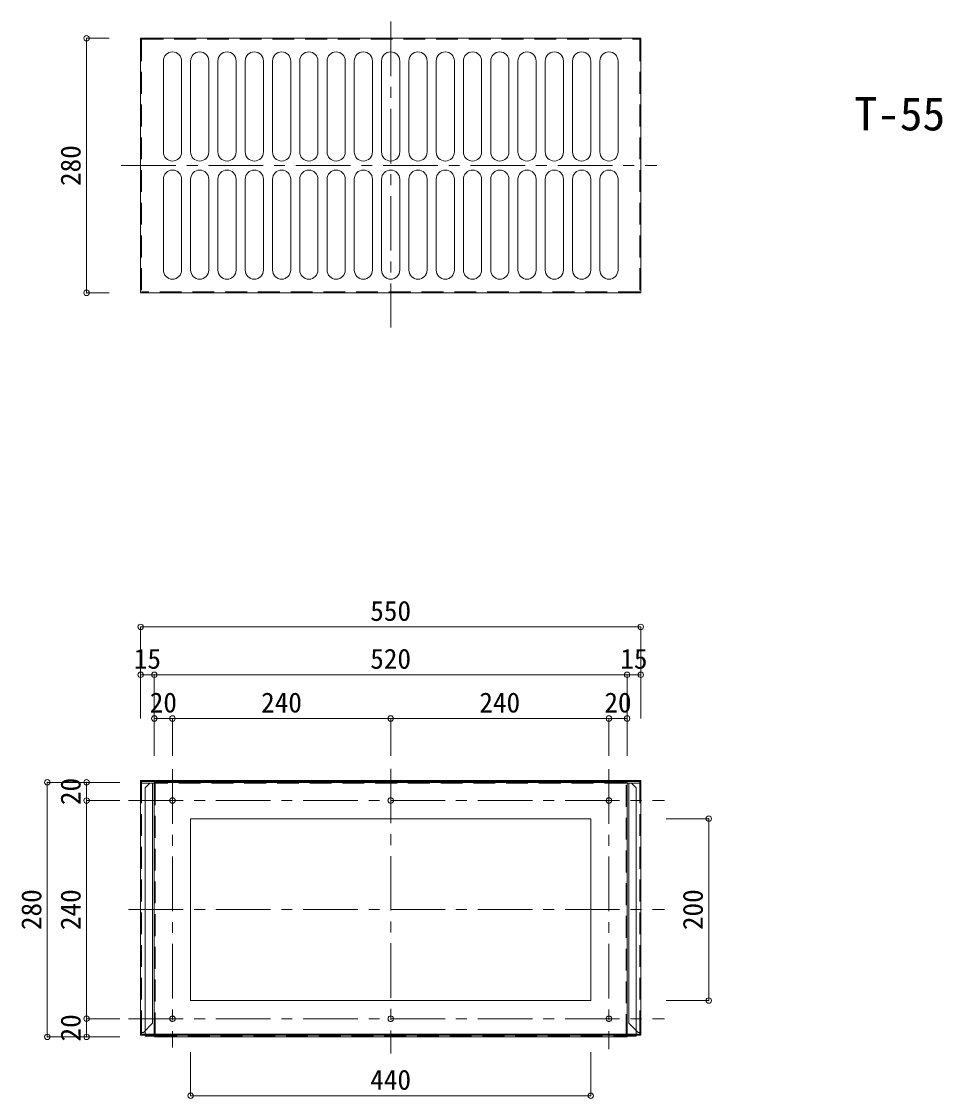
# Model space of a CAD drawing. Units: millimetres at full size. Extents: x -7455 to 7419, y -2549 to 3457.
# Drawn here: x -5308 to -4295, y 680 to 1865 of the extents above; entities that cross this region are included whole.
import ezdxf
from ezdxf.enums import TextEntityAlignment as Align

# ---------------------------------------------------------------- set-up
doc = ezdxf.new("R2010")
doc.units = ezdxf.units.MM
doc.header["$LTSCALE"] = 12
doc.header["$PDMODE"] = 32
doc.header["$PDSIZE"] = 6
doc.linetypes.add('CHAIN1', pattern=[8, 5, -1, 1, -1])
doc.linetypes.add('DASHED2', pattern=[3, 2, -1])
for name, color, linetype, lineweight in [('0-0', 4, 'CHAIN1', 5), ('0-1_側面板', 7, 'Continuous', 5), ('0-8', 4, 'Continuous', 5)]:
    doc.layers.add(name, color=color, linetype=linetype, lineweight=lineweight)
doc.styles.add('ＭＳ 明朝', font='')
doc.styles.get('ＭＳ 明朝').set_extended_font_data('MS Mincho')

msp = doc.modelspace()

# ---------------------------------------------------------------- linework, layer by layer
at = {"layer": '0-0'}
for p, q in [((-4902.32, 1864.65), (-4902.32, 1528.02)), ((-5198.56, 1706.24), (-4609.67, 1706.24)), ((-4902.32, 1042.79), (-4902.32, 729.73)), ((-5142.32, 1042.15), (-5142.32, 736.2)), ((-4662.32, 1042.15), (-4662.32, 734.32)), ((-5190.51, 1007.83), (-4601.33, 1007.83)), ((-5190.51, 887.83), (-4601.33, 887.83)), ((-5190.51, 767.83), (-4601.33, 767.83))]:
    msp.add_line(p, q, dxfattribs=at)
at = {"layer": '0-1_側面板'}
for p, q in [((-5177.32, 1846.24), (-5177.32, 1566.24)), ((-5177.32, 1846.24), (-4627.32, 1846.24)), ((-4627.32, 1846.24), (-4627.32, 1566.24)), ((-4627.32, 1566.24), (-5177.32, 1566.24)), ((-5177.32, 1029.83), (-5177.32, 749.83)), ((-5177.32, 1029.83), (-4627.32, 1029.83)), ((-5177.32, 1028.83), (-4627.32, 1028.83)), ((-5177.32, 1026.83), (-5164.32, 1026.83)), ((-5176.32, 1026.83), (-5176.32, 1028.83)), ((-5167.32, 1026.83), (-5162.32, 1026.83)), ((-5164.32, 1026.83), (-5164.32, 762.83)), ((-5162.32, 1027.83), (-5162.32, 747.83)), ((-4642.32, 1026.83), (-4637.32, 1026.83)), ((-4627.32, 1026.83), (-4640.32, 1026.83)), ((-4640.32, 1026.83), (-4640.32, 762.83)), ((-4637.32, 1026.83), (-4632.32, 1021.83)), ((-4632.32, 1021.83), (-4632.32, 748.83)), ((-4628.32, 1028.83), (-4628.32, 1026.83)), ((-4627.32, 1029.83), (-4627.32, 749.83)), ((-5174.32, 752.83), (-5164.32, 762.83)), ((-4630.32, 752.83), (-4640.32, 762.83)), ((-5177.32, 752.83), (-5174.32, 752.83)), ((-5177.32, 750.83), (-4627.32, 750.83)), ((-5177.32, 749.83), (-4627.32, 749.83)), ((-5176.32, 752.83), (-5176.32, 750.83)), ((-5162.32, 748.83), (-5172.32, 748.83)), ((-4642.32, 747.83), (-5162.32, 747.83)), ((-4632.32, 748.83), (-4642.32, 748.83)), ((-4627.32, 752.83), (-4630.32, 752.83)), ((-4628.32, 750.83), (-4628.32, 752.83))]:
    msp.add_line(p, q, dxfattribs=at)
at = {"layer": '0-1_側面板', "color": 6, "linetype": 'DASHED2', "lineweight": 13}
for p, q in [((-5176.32, 1845.24), (-5176.32, 1567.24)), ((-5176.32, 1845.24), (-4628.32, 1845.24)), ((-4628.32, 1845.24), (-4628.32, 1567.24)), ((-4628.32, 1567.24), (-5176.32, 1567.24)), ((-5176.32, 752.83), (-5176.32, 1026.83)), ((-4628.32, 752.83), (-4628.32, 1026.83))]:
    msp.add_line(p, q, dxfattribs=at)
at = {"layer": '0-1_側面板', "color": 6, "lineweight": 13}
for p, q in [((-5152.32, 1821.24), (-5152.32, 1721.24)), ((-5132.32, 1721.24), (-5132.32, 1821.24)), ((-5122.32, 1821.24), (-5122.32, 1721.24)), ((-5102.32, 1721.24), (-5102.32, 1821.24)), ((-5092.32, 1821.24), (-5092.32, 1721.24)), ((-5072.32, 1721.24), (-5072.32, 1821.24)), ((-5062.32, 1821.24), (-5062.32, 1721.24)), ((-5042.32, 1721.24), (-5042.32, 1821.24)), ((-5032.32, 1821.24), (-5032.32, 1721.24)), ((-5012.32, 1721.24), (-5012.32, 1821.24)), ((-5002.32, 1821.24), (-5002.32, 1721.24)), ((-4982.32, 1721.24), (-4982.32, 1821.24)), ((-4972.32, 1821.24), (-4972.32, 1721.24)), ((-4952.32, 1721.24), (-4952.32, 1821.24)), ((-4942.32, 1821.24), (-4942.32, 1721.24)), ((-4922.32, 1721.24), (-4922.32, 1821.24)), ((-4912.32, 1821.24), (-4912.32, 1721.24)), ((-4892.32, 1721.24), (-4892.32, 1821.24)), ((-4882.32, 1821.24), (-4882.32, 1721.24)), ((-4862.32, 1721.24), (-4862.32, 1821.24)), ((-4852.32, 1821.24), (-4852.32, 1721.24)), ((-4832.32, 1721.24), (-4832.32, 1821.24)), ((-4822.32, 1821.24), (-4822.32, 1721.24)), ((-4802.32, 1721.24), (-4802.32, 1821.24)), ((-4792.32, 1821.24), (-4792.32, 1721.24)), ((-4772.32, 1721.24), (-4772.32, 1821.24)), ((-4762.32, 1821.24), (-4762.32, 1721.24)), ((-4742.32, 1721.24), (-4742.32, 1821.24)), ((-4732.32, 1821.24), (-4732.32, 1721.24)), ((-4712.32, 1721.24), (-4712.32, 1821.24)), ((-4702.32, 1821.24), (-4702.32, 1721.24)), ((-4682.32, 1721.24), (-4682.32, 1821.24)), ((-4672.32, 1821.24), (-4672.32, 1721.24)), ((-4652.32, 1721.24), (-4652.32, 1821.24)), ((-5152.32, 1691.24), (-5152.32, 1591.24)), ((-5132.32, 1591.24), (-5132.32, 1691.24)), ((-5122.32, 1691.24), (-5122.32, 1591.24)), ((-5102.32, 1591.24), (-5102.32, 1691.24)), ((-5092.32, 1691.24), (-5092.32, 1591.24)), ((-5072.32, 1591.24), (-5072.32, 1691.24)), ((-5062.32, 1691.24), (-5062.32, 1591.24)), ((-5042.32, 1591.24), (-5042.32, 1691.24)), ((-5032.32, 1691.24), (-5032.32, 1591.24)), ((-5012.32, 1591.24), (-5012.32, 1691.24)), ((-5002.32, 1691.24), (-5002.32, 1591.24)), ((-4982.32, 1591.24), (-4982.32, 1691.24)), ((-4972.32, 1691.24), (-4972.32, 1591.24)), ((-4952.32, 1591.24), (-4952.32, 1691.24)), ((-4942.32, 1691.24), (-4942.32, 1591.24)), ((-4922.32, 1591.24), (-4922.32, 1691.24)), ((-4912.32, 1691.24), (-4912.32, 1591.24)), ((-4892.32, 1591.24), (-4892.32, 1691.24)), ((-4882.32, 1691.24), (-4882.32, 1591.24)), ((-4862.32, 1591.24), (-4862.32, 1691.24)), ((-4852.32, 1691.24), (-4852.32, 1591.24)), ((-4832.32, 1591.24), (-4832.32, 1691.24)), ((-4822.32, 1691.24), (-4822.32, 1591.24)), ((-4802.32, 1591.24), (-4802.32, 1691.24)), ((-4792.32, 1691.24), (-4792.32, 1591.24)), ((-4772.32, 1591.24), (-4772.32, 1691.24)), ((-4762.32, 1691.24), (-4762.32, 1591.24)), ((-4742.32, 1591.24), (-4742.32, 1691.24)), ((-4732.32, 1691.24), (-4732.32, 1591.24)), ((-4712.32, 1591.24), (-4712.32, 1691.24)), ((-4702.32, 1691.24), (-4702.32, 1591.24)), ((-4682.32, 1591.24), (-4682.32, 1691.24)), ((-4672.32, 1691.24), (-4672.32, 1591.24)), ((-4652.32, 1591.24), (-4652.32, 1691.24))]:
    msp.add_line(p, q, dxfattribs=at)
at = {"layer": '0-1_側面板'}
for points in [[(-5172.32, 748.83), (-5172.32, 1021.83), (-5167.32, 1026.83)], [(-5162.32, 1027.83), (-4642.32, 1027.83), (-4642.32, 747.83)]]:
    msp.add_lwpolyline(points, dxfattribs=at)
at = {"layer": '0-1_側面板', "color": 6, "linetype": 'DASHED2', "lineweight": 13}
for points in [[(-4643.32, 1026.83), (-5161.32, 1026.83), (-5161.32, 748.83)], [(-5161.32, 748.83), (-4643.32, 748.83), (-4643.32, 1026.83)]]:
    msp.add_lwpolyline(points, dxfattribs=at)
at = {"layer": '0-1_側面板', "color": 6, "lineweight": 13}
for points in [[(-5139.32, 1007.83), (-5139.36, 1007.31), (-5139.5, 1006.8), (-5139.72, 1006.33), (-5140.02, 1005.9), (-5140.39, 1005.53), (-5140.82, 1005.23), (-5141.29, 1005.01), (-5141.79, 1004.87), (-5142.32, 1004.83), (-5142.84, 1004.87), (-5143.34, 1005.01), (-5143.82, 1005.23), (-5144.24, 1005.53), (-5144.61, 1005.9), (-5144.91, 1006.33), (-5145.13, 1006.8), (-5145.27, 1007.31), (-5145.32, 1007.83), (-5145.27, 1008.35), (-5145.13, 1008.86), (-5144.91, 1009.33), (-5144.61, 1009.76), (-5144.24, 1010.13), (-5143.82, 1010.43), (-5143.34, 1010.65), (-5142.84, 1010.78), (-5142.32, 1010.83), (-5141.79, 1010.78), (-5141.29, 1010.65), (-5140.82, 1010.43), (-5140.39, 1010.13), (-5140.02, 1009.76), (-5139.72, 1009.33), (-5139.5, 1008.86), (-5139.36, 1008.35)], [(-4899.32, 1007.83), (-4899.36, 1007.31), (-4899.5, 1006.8), (-4899.72, 1006.33), (-4900.02, 1005.9), (-4900.39, 1005.53), (-4900.82, 1005.23), (-4901.29, 1005.01), (-4901.79, 1004.87), (-4902.32, 1004.83), (-4902.84, 1004.87), (-4903.34, 1005.01), (-4903.82, 1005.23), (-4904.24, 1005.53), (-4904.61, 1005.9), (-4904.91, 1006.33), (-4905.13, 1006.8), (-4905.27, 1007.31), (-4905.32, 1007.83), (-4905.27, 1008.35), (-4905.13, 1008.86), (-4904.91, 1009.33), (-4904.61, 1009.76), (-4904.24, 1010.13), (-4903.82, 1010.43), (-4903.34, 1010.65), (-4902.84, 1010.78), (-4902.32, 1010.83), (-4901.79, 1010.78), (-4901.29, 1010.65), (-4900.82, 1010.43), (-4900.39, 1010.13), (-4900.02, 1009.76), (-4899.72, 1009.33), (-4899.5, 1008.86), (-4899.36, 1008.35)], [(-4659.32, 1007.83), (-4659.36, 1007.31), (-4659.5, 1006.8), (-4659.72, 1006.33), (-4660.02, 1005.9), (-4660.39, 1005.53), (-4660.82, 1005.23), (-4661.29, 1005.01), (-4661.79, 1004.87), (-4662.32, 1004.83), (-4662.84, 1004.87), (-4663.34, 1005.01), (-4663.82, 1005.23), (-4664.24, 1005.53), (-4664.61, 1005.9), (-4664.91, 1006.33), (-4665.13, 1006.8), (-4665.27, 1007.31), (-4665.32, 1007.83), (-4665.27, 1008.35), (-4665.13, 1008.86), (-4664.91, 1009.33), (-4664.61, 1009.76), (-4664.24, 1010.13), (-4663.82, 1010.43), (-4663.34, 1010.65), (-4662.84, 1010.78), (-4662.32, 1010.83), (-4661.79, 1010.78), (-4661.29, 1010.65), (-4660.82, 1010.43), (-4660.39, 1010.13), (-4660.02, 1009.76), (-4659.72, 1009.33), (-4659.5, 1008.86), (-4659.36, 1008.35)], [(-5139.32, 767.83), (-5139.36, 767.31), (-5139.5, 766.8), (-5139.72, 766.33), (-5140.02, 765.9), (-5140.39, 765.53), (-5140.82, 765.23), (-5141.29, 765.01), (-5141.79, 764.87), (-5142.32, 764.83), (-5142.84, 764.87), (-5143.34, 765.01), (-5143.82, 765.23), (-5144.24, 765.53), (-5144.61, 765.9), (-5144.91, 766.33), (-5145.13, 766.8), (-5145.27, 767.31), (-5145.32, 767.83), (-5145.27, 768.35), (-5145.13, 768.86), (-5144.91, 769.33), (-5144.61, 769.76), (-5144.24, 770.13), (-5143.82, 770.43), (-5143.34, 770.65), (-5142.84, 770.78), (-5142.32, 770.83), (-5141.79, 770.78), (-5141.29, 770.65), (-5140.82, 770.43), (-5140.39, 770.13), (-5140.02, 769.76), (-5139.72, 769.33), (-5139.5, 768.86), (-5139.36, 768.35)], [(-4899.32, 767.83), (-4899.36, 767.31), (-4899.5, 766.8), (-4899.72, 766.33), (-4900.02, 765.9), (-4900.39, 765.53), (-4900.82, 765.23), (-4901.29, 765.01), (-4901.79, 764.87), (-4902.32, 764.83), (-4902.84, 764.87), (-4903.34, 765.01), (-4903.82, 765.23), (-4904.24, 765.53), (-4904.61, 765.9), (-4904.91, 766.33), (-4905.13, 766.8), (-4905.27, 767.31), (-4905.32, 767.83), (-4905.27, 768.35), (-4905.13, 768.86), (-4904.91, 769.33), (-4904.61, 769.76), (-4904.24, 770.13), (-4903.82, 770.43), (-4903.34, 770.65), (-4902.84, 770.78), (-4902.32, 770.83), (-4901.79, 770.78), (-4901.29, 770.65), (-4900.82, 770.43), (-4900.39, 770.13), (-4900.02, 769.76), (-4899.72, 769.33), (-4899.5, 768.86), (-4899.36, 768.35)], [(-4659.32, 767.83), (-4659.36, 767.31), (-4659.5, 766.8), (-4659.72, 766.33), (-4660.02, 765.9), (-4660.39, 765.53), (-4660.82, 765.23), (-4661.29, 765.01), (-4661.79, 764.87), (-4662.32, 764.83), (-4662.84, 764.87), (-4663.34, 765.01), (-4663.82, 765.23), (-4664.24, 765.53), (-4664.61, 765.9), (-4664.91, 766.33), (-4665.13, 766.8), (-4665.27, 767.31), (-4665.32, 767.83), (-4665.27, 768.35), (-4665.13, 768.86), (-4664.91, 769.33), (-4664.61, 769.76), (-4664.24, 770.13), (-4663.82, 770.43), (-4663.34, 770.65), (-4662.84, 770.78), (-4662.32, 770.83), (-4661.79, 770.78), (-4661.29, 770.65), (-4660.82, 770.43), (-4660.39, 770.13), (-4660.02, 769.76), (-4659.72, 769.33), (-4659.5, 768.86), (-4659.36, 768.35)]]:
    msp.add_lwpolyline(points, close=True, dxfattribs=at)
at = {"layer": '0-1_側面板'}
msp.add_lwpolyline([(-4682.32, 787.83), (-4682.32, 987.83), (-5122.32, 987.83), (-5122.32, 787.83)], close=True, dxfattribs=at)
at = {"layer": '0-1_側面板', "color": 6, "lineweight": 13}
for centre, start, end in [((-5142.32, 1821.24), 0, 180), ((-5112.32, 1821.24), 0, 180), ((-5082.32, 1821.24), 0, 180), ((-5052.32, 1821.24), 0, 180), ((-5022.32, 1821.24), 0, 180), ((-4992.32, 1821.24), 0, 180), ((-4962.32, 1821.24), 0, 180), ((-4932.32, 1821.24), 0, 180), ((-4902.32, 1821.24), 0, 180), ((-4872.32, 1821.24), 0, 180), ((-4842.32, 1821.24), 0, 180), ((-4812.32, 1821.24), 0, 180), ((-4782.32, 1821.24), 0, 180), ((-4752.32, 1821.24), 0, 180), ((-4722.32, 1821.24), 0, 180), ((-4692.32, 1821.24), 0, 180), ((-4662.32, 1821.24), 0, 180), ((-5142.32, 1721.24), 180, 0), ((-5112.32, 1721.24), 180, 0), ((-5082.32, 1721.24), 180, 0), ((-5052.32, 1721.24), 180, 0), ((-5022.32, 1721.24), 180, 0), ((-4992.32, 1721.24), 180, 0), ((-4962.32, 1721.24), 180, 0), ((-4932.32, 1721.24), 180, 0), ((-4902.32, 1721.24), 180, 0), ((-4872.32, 1721.24), 180, 0), ((-4842.32, 1721.24), 180, 0), ((-4812.32, 1721.24), 180, 0), ((-4782.32, 1721.24), 180, 0), ((-4752.32, 1721.24), 180, 0), ((-4722.32, 1721.24), 180, 0), ((-4692.32, 1721.24), 180, 0), ((-4662.32, 1721.24), 180, 0), ((-5142.32, 1691.24), 0, 180), ((-5112.32, 1691.24), 0, 180), ((-5082.32, 1691.24), 0, 180), ((-5052.32, 1691.24), 0, 180), ((-5022.32, 1691.24), 0, 180), ((-4992.32, 1691.24), 0, 180), ((-4962.32, 1691.24), 0, 180), ((-4932.32, 1691.24), 0, 180), ((-4902.32, 1691.24), 0, 180), ((-4872.32, 1691.24), 0, 180), ((-4842.32, 1691.24), 0, 180), ((-4812.32, 1691.24), 0, 180), ((-4782.32, 1691.24), 0, 180), ((-4752.32, 1691.24), 0, 180), ((-4722.32, 1691.24), 0, 180), ((-4692.32, 1691.24), 0, 180), ((-4662.32, 1691.24), 0, 180), ((-5142.32, 1591.24), 180, 0), ((-5112.32, 1591.24), 180, 0), ((-5082.32, 1591.24), 180, 0), ((-5052.32, 1591.24), 180, 0), ((-5022.32, 1591.24), 180, 0), ((-4992.32, 1591.24), 180, 0), ((-4962.32, 1591.24), 180, 0), ((-4932.32, 1591.24), 180, 0), ((-4902.32, 1591.24), 180, 0), ((-4872.32, 1591.24), 180, 0), ((-4842.32, 1591.24), 180, 0), ((-4812.32, 1591.24), 180, 0), ((-4782.32, 1591.24), 180, 0), ((-4752.32, 1591.24), 180, 0), ((-4722.32, 1591.24), 180, 0), ((-4692.32, 1591.24), 180, 0), ((-4662.32, 1591.24), 180, 0)]:
    msp.add_arc(centre, 10, start, end, dxfattribs=at)
at = {"layer": '0-8'}
for p, q in [((-5236.81, 1846.24), (-5211.9, 1846.24)), ((-5236.81, 1846.24), (-5236.81, 1566.24)), ((-5236.81, 1566.24), (-5211.9, 1566.24)), ((-4627.32, 1198.87), (-5177.32, 1198.87)), ((-5177.32, 1198.87), (-5177.32, 1146.19)), ((-4627.32, 1198.87), (-4627.32, 1146.19)), ((-5177.32, 1146.19), (-5162.32, 1146.19)), ((-5177.32, 1146.19), (-5177.32, 1098.06)), ((-5162.32, 1146.19), (-5162.32, 1098.06)), ((-5162.32, 1146.19), (-4642.32, 1146.19)), ((-4642.32, 1146.19), (-4642.32, 1098.06)), ((-4642.32, 1146.19), (-4627.32, 1146.19)), ((-4627.32, 1146.19), (-4627.32, 1098.06)), ((-5162.32, 1098.06), (-5142.32, 1098.06)), ((-5162.32, 1098.06), (-5162.32, 1057.05)), ((-5142.32, 1098.06), (-5142.32, 1057.05)), ((-5142.32, 1098.06), (-4902.32, 1098.06)), ((-4902.32, 1098.06), (-4902.32, 1057.05)), ((-4902.32, 1098.06), (-4662.32, 1098.06)), ((-4662.32, 1098.06), (-4662.32, 1057.05)), ((-4662.32, 1098.06), (-4642.32, 1098.06)), ((-4642.32, 1098.06), (-4642.32, 1057.05)), ((-5279.96, 1027.83), (-5279.96, 747.83)), ((-5279.96, 1027.83), (-5236.81, 1027.83)), ((-5236.81, 1027.83), (-5236.81, 1007.83)), ((-5236.81, 1027.83), (-5200.38, 1027.83)), ((-5236.81, 1007.83), (-5200.38, 1007.83)), ((-5236.81, 1007.83), (-5236.81, 767.83)), ((-4552.46, 987.83), (-4599.45, 987.83)), ((-4552.46, 987.83), (-4552.46, 787.83)), ((-4552.46, 787.83), (-4599.45, 787.83)), ((-5236.81, 767.83), (-5200.38, 767.83)), ((-5236.81, 767.83), (-5236.81, 747.83)), ((-5279.96, 747.83), (-5236.81, 747.83)), ((-5236.81, 747.83), (-5200.38, 747.83)), ((-5122.32, 683.14), (-5122.32, 730.95)), ((-4682.32, 683.14), (-4682.32, 730.95)), ((-5122.32, 683.14), (-4682.32, 683.14))]:
    msp.add_line(p, q, dxfattribs=at)
for p in [(-5236.81, 1846.24), (-5236.81, 1566.24), (-5177.32, 1198.87), (-4627.32, 1198.87), (-5177.32, 1146.19), (-5162.32, 1146.19), (-4642.32, 1146.19), (-4627.32, 1146.19), (-5162.32, 1098.06), (-5142.32, 1098.06), (-4902.32, 1098.06), (-4662.32, 1098.06), (-4642.32, 1098.06), (-5279.96, 1027.83), (-5236.81, 1027.83), (-5236.81, 1007.83), (-4552.46, 987.83), (-4552.46, 787.83), (-5236.81, 767.83), (-5279.96, 747.83), (-5236.81, 747.83), (-5122.32, 683.14), (-4682.32, 683.14)]:
    msp.add_point(p, dxfattribs=at)

# ---------------------------------------------------------------- texts
at = {"layer": '0-8', "color": 7, "style": 'ＭＳ 明朝'}
for s, height, p in [('T-55', 36.66, (-4392.26, 1733.87)), ('550', 21.99, (-4924.82, 1198.87)), ('15', 21.99, (-5184.82, 1146.19)), ('520', 21.99, (-4924.82, 1146.19)), ('15', 21.99, (-4649.82, 1146.19)), ('20', 21.99, (-5167.32, 1098.06)), ('240', 21.99, (-5044.82, 1098.06)), ('240', 21.99, (-4804.82, 1098.06)), ('20', 21.99, (-4667.32, 1098.06)), ('440', 21.99, (-4924.82, 683.14))]:
    msp.add_text(s, height=height, dxfattribs=at).set_placement(p, align=Align.BOTTOM_LEFT)
for s, p in [('280', (-5236.81, 1683.74)), ('20', (-5236.81, 1002.83)), ('280', (-5279.96, 865.33)), ('240', (-5236.81, 865.33)), ('200', (-4552.46, 865.33)), ('20', (-5236.81, 742.83))]:
    msp.add_text(s, height=21.99, rotation=90, dxfattribs=at).set_placement(p, align=Align.BOTTOM_LEFT)

doc.saveas('drawing.dxf')
